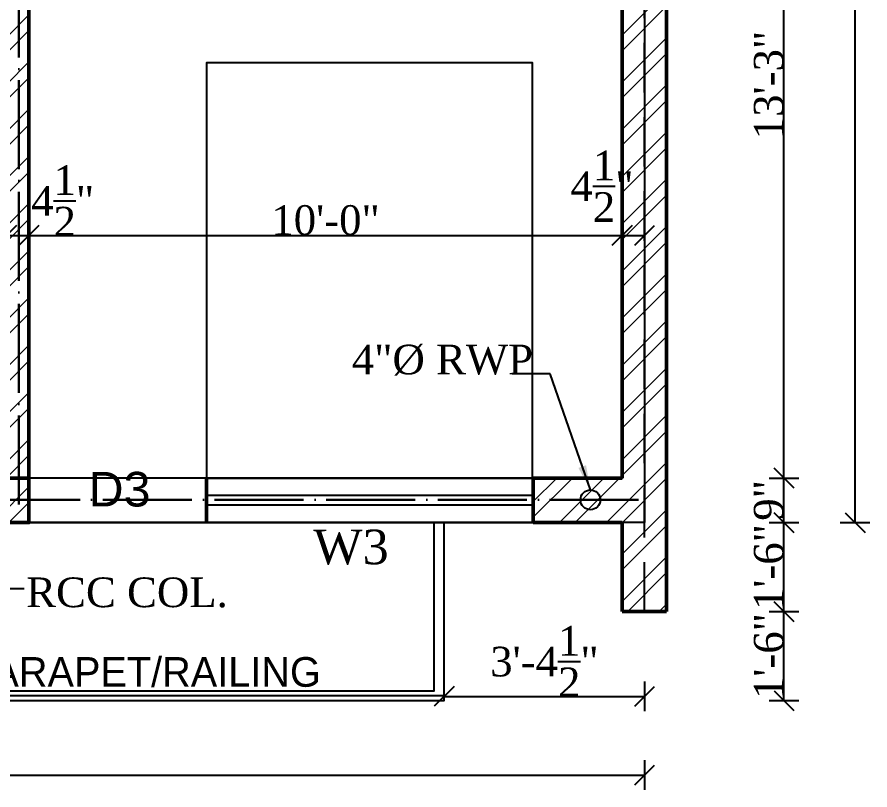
# Model space of a CAD drawing. Header units: feet. Extents: x 37458 to 42412, y -3338 to -325.
# Drawn here: x 38476.1 to 38648.7, y -1246.2 to -1089.8 of the extents above; entities that cross this region are included whole.
import ezdxf

# ---------------------------------------------------------------- set-up
doc = ezdxf.new("R2010")
doc.units = ezdxf.units.FT
doc.header["$MEASUREMENT"] = 0
doc.header["$PDMODE"] = 35
doc.header["$PDSIZE"] = 8
doc.linetypes.add('ACAD_ISO04W100', pattern=[30, 24, -3, 0, -3])
doc.linetypes.add('DASHED2', pattern=[0.375, 0.25, -0.125])
doc.layers.get('Defpoints').update_dxf_attribs({"color": 52})
for name, color, linetype, lineweight in [('BEAM', 6, 'ACAD_ISO04W100', 30), ('col', 13, 'Continuous', 50), ('col tex', 13, 'Continuous', 25), ('dim', 161, 'Continuous', 25), ('dimensiom', 35, 'Continuous', 25), ('dimension', 203, 'Continuous', 25), ('HATCH', 254, 'Continuous', 13), ('joinery', 161, 'Continuous', 25), ('PROJECTION', 21, 'DASHED2', 25), ('RAILING', 113, 'Continuous', 25), ('Sewer', 30, 'Continuous', 25), ('TEXT', 7, 'Continuous', 30), ('wall', 1, 'Continuous', 50)]:
    doc.layers.add(name, color=color, linetype=linetype, lineweight=lineweight)
doc.layers.add('BLK_1_FLR_1_BLT_UP_AREA', color=25, linetype='Continuous', plot=False)
doc.layers.add('BLK_1_FLR_1_REGULAR_ROOM_5', color=1, linetype='Continuous', plot=False)
for name, color, linetype in [('BLK_1_FLR_1_CARPET_AREA', 25, 'Continuous'), ('BLK_1_FLR_1_CHAJJA', 7, 'Continuous'), ('BLK_1_FLR_1_ROOM_5_LIGHT_VENTILATION_5', 7, 'Continuous')]:
    doc.layers.add(name, color=color, linetype=linetype)
doc.styles.add("4''", font='romai___.ttf', dxfattribs={"height": 7})
doc.styles.get("Standard").update_dxf_attribs({"font": 'times.ttf', "height": 6})
doc.dimstyles.new('arrow', dxfattribs={"dimtxt": 6, "dimasz": 4, "dimexe": 3, "dimexo": 6, "dimgap": 0, "dimtad": 1, "dimzin": 3, "dimdsep": 46, "dimlunit": 4, "dimtxsty": 'Standard', "dimblk": 'OBLIQUE', "dimcen": 12, "dimclrd": 7, "dimclre": 256, "dimclrt": 7, "dimadec": 0, "dimazin": 0, "dimtfac": 1, "dimtofl": 0, "dimtmove": 0, "dimatfit": 3, "dimfxl": 3, "dimfxlon": 1, "dimtolj": 1, "dimtzin": 0, "dimlwd": -1, "dimlwe": -1, "dimarcsym": 0})

# ---------------------------------------------------------------- blocks, each defined once
blk = doc.blocks.new('_Oblique')
at = {"layer": 'dimensiom', "color": 0, "lineweight": -2}
blk.add_line((-0.5, -0.5), (0.5, 0.5), dxfattribs=at)
blk = doc.blocks.new('*D46')
at = {"layer": 'Defpoints', "color": 0, "ltscale": 0.75, "transparency": 16777216}
for p in [(38135.05, -1210.09), (38603.1, -1210.09), (38603.1, -1243.16)]:
    blk.add_point(p, dxfattribs=at)
at = {"layer": 'dimension', "ltscale": 0.75, "transparency": 16777216}
for p, q in [((38135.05, -1240.16), (38135.05, -1246.16)), ((38603.1, -1240.16), (38603.1, -1246.16))]:
    blk.add_line(p, q, dxfattribs=at)
at = {"layer": 'dimension', "color": 7, "ltscale": 0.75, "transparency": 16777216}
blk.add_line((38135.05, -1243.16), (38603.1, -1243.16), dxfattribs=at)
at = {"layer": 'dimension', "color": 7, "ltscale": 0.75, "transparency": 16777216, "xscale": 4, "yscale": 4, "zscale": 4, "rotation": 180}
blk.add_blockref('_Oblique', (38135.05, -1243.16), dxfattribs=at)
at = {"layer": 'dimension', "color": 7, "ltscale": 0.75, "transparency": 16777216, "xscale": 4, "yscale": 4, "zscale": 4}
blk.add_blockref('_Oblique', (38603.1, -1243.16), dxfattribs=at)
at = {"layer": 'dimension', "color": 7, "ltscale": 0.75, "transparency": 16777216, "insert": (38369.08, -1240.1), "char_height": 6, "attachment_point": 5}
blk.add_mtext('\\A1;39\'-0"', dxfattribs=at)
blk = doc.blocks.new('*D107')
at = {"layer": 'Defpoints', "color": 0, "ltscale": 0.75, "transparency": 16777216}
for p in [(38562.55, -1210.09), (38631.29, -1210.09), (38562.55, -1228.09)]:
    blk.add_point(p, dxfattribs=at)
at = {"layer": 'dimensiom', "ltscale": 0.75, "transparency": 16777216}
for p, q in [((38628.29, -1210.09), (38634.29, -1210.09)), ((38628.29, -1228.09), (38634.29, -1228.09))]:
    blk.add_line(p, q, dxfattribs=at)
at = {"layer": 'dimensiom', "color": 7, "ltscale": 0.75, "transparency": 16777216}
blk.add_line((38631.29, -1228.09), (38631.29, -1210.09), dxfattribs=at)
at = {"layer": 'dimensiom', "color": 7, "ltscale": 0.75, "transparency": 16777216, "xscale": 4, "yscale": 4, "zscale": 4}
for p, rotation in [((38631.29, -1210.09), 90), ((38631.29, -1228.09), 270)]:
    blk.add_blockref('_Oblique', p, dxfattribs=dict(at, rotation=rotation))
at = {"layer": 'dimensiom', "color": 7, "ltscale": 0.75, "transparency": 16777216, "insert": (38628.24, -1219.09), "char_height": 6, "attachment_point": 5, "rotation": 90}
blk.add_mtext('\\A1;1\'-6"', dxfattribs=at)
blk = doc.blocks.new('*D108')
at = {"layer": 'Defpoints', "color": 0, "ltscale": 0.75, "transparency": 16777216}
for p in [(38598.55, -1192.09), (38631.29, -1192.09), (38562.55, -1210.09)]:
    blk.add_point(p, dxfattribs=at)
at = {"layer": 'dimensiom', "ltscale": 0.75, "transparency": 16777216}
for p, q in [((38628.29, -1192.09), (38634.29, -1192.09)), ((38628.29, -1210.09), (38634.29, -1210.09))]:
    blk.add_line(p, q, dxfattribs=at)
at = {"layer": 'dimensiom', "color": 7, "ltscale": 0.75, "transparency": 16777216}
blk.add_line((38631.29, -1210.09), (38631.29, -1192.09), dxfattribs=at)
at = {"layer": 'dimensiom', "color": 7, "ltscale": 0.75, "transparency": 16777216, "xscale": 4, "yscale": 4, "zscale": 4}
for p, rotation in [((38631.29, -1192.09), 90), ((38631.29, -1210.09), 270)]:
    blk.add_blockref('_Oblique', p, dxfattribs=dict(at, rotation=rotation))
at = {"layer": 'dimensiom', "color": 7, "ltscale": 0.75, "transparency": 16777216, "insert": (38628.24, -1201.09), "char_height": 6, "attachment_point": 5, "rotation": 90}
blk.add_mtext('\\A1;1\'-6"', dxfattribs=at)
blk = doc.blocks.new('*D109')
at = {"layer": 'Defpoints', "color": 0, "ltscale": 0.75, "transparency": 16777216}
for p in [(38598.55, -1183.09), (38631.29, -1183.09), (38598.55, -1192.09)]:
    blk.add_point(p, dxfattribs=at)
at = {"layer": 'dimensiom', "ltscale": 0.75, "transparency": 16777216}
for p, q in [((38628.29, -1183.09), (38634.29, -1183.09)), ((38628.29, -1192.09), (38634.29, -1192.09))]:
    blk.add_line(p, q, dxfattribs=at)
at = {"layer": 'dimensiom', "color": 7, "ltscale": 0.75, "transparency": 16777216}
blk.add_line((38631.29, -1192.09), (38631.29, -1183.09), dxfattribs=at)
at = {"layer": 'dimensiom', "color": 7, "ltscale": 0.75, "transparency": 16777216, "xscale": 4, "yscale": 4, "zscale": 4}
for p, rotation in [((38631.29, -1183.09), 90), ((38631.29, -1192.09), 270)]:
    blk.add_blockref('_Oblique', p, dxfattribs=dict(at, rotation=rotation))
at = {"layer": 'dimensiom', "color": 7, "ltscale": 0.75, "transparency": 16777216, "insert": (38628.23, -1187.59), "char_height": 6, "attachment_point": 5, "rotation": 90}
blk.add_mtext('\\A1;9"', dxfattribs=at)
blk = doc.blocks.new('*D110')
at = {"layer": 'Defpoints', "color": 0, "ltscale": 0.75, "transparency": 16777216}
for p in [(38598.55, -1024.09), (38631.29, -1024.09), (38598.55, -1183.09)]:
    blk.add_point(p, dxfattribs=at)
at = {"layer": 'dimensiom', "ltscale": 0.75, "transparency": 16777216}
for p, q in [((38628.29, -1024.09), (38634.29, -1024.09)), ((38628.29, -1183.09), (38634.29, -1183.09))]:
    blk.add_line(p, q, dxfattribs=at)
at = {"layer": 'dimensiom', "color": 7, "ltscale": 0.75, "transparency": 16777216}
blk.add_line((38631.29, -1183.09), (38631.29, -1024.09), dxfattribs=at)
at = {"layer": 'dimensiom', "color": 7, "ltscale": 0.75, "transparency": 16777216, "xscale": 4, "yscale": 4, "zscale": 4}
for p, rotation in [((38631.29, -1024.09), 90), ((38631.29, -1183.09), 270)]:
    blk.add_blockref('_Oblique', p, dxfattribs=dict(at, rotation=rotation))
at = {"layer": 'dimensiom', "color": 7, "ltscale": 0.75, "transparency": 16777216, "insert": (38628.24, -1103.59), "char_height": 6, "attachment_point": 5, "rotation": 90}
blk.add_mtext('\\A1;13\'-3"', dxfattribs=at)
blk = doc.blocks.new('*D117')
at = {"layer": 'Defpoints', "color": 0, "ltscale": 0.75, "transparency": 16777216}
for p in [(38598.55, -586.09), (38645.68, -586.09), (38598.55, -1192.09)]:
    blk.add_point(p, dxfattribs=at)
at = {"layer": 'dimensiom', "ltscale": 0.75, "transparency": 16777216}
for p, q in [((38642.68, -586.09), (38648.68, -586.09)), ((38642.68, -1192.09), (38648.68, -1192.09))]:
    blk.add_line(p, q, dxfattribs=at)
at = {"layer": 'dimensiom', "color": 7, "ltscale": 0.75, "transparency": 16777216}
blk.add_line((38645.68, -1192.09), (38645.68, -586.09), dxfattribs=at)
at = {"layer": 'dimensiom', "color": 7, "ltscale": 0.75, "transparency": 16777216, "xscale": 4, "yscale": 4, "zscale": 4}
for p, rotation in [((38645.68, -586.09), 90), ((38645.68, -1192.09), 270)]:
    blk.add_blockref('_Oblique', p, dxfattribs=dict(at, rotation=rotation))
at = {"layer": 'dimensiom', "color": 7, "ltscale": 0.75, "transparency": 16777216, "insert": (38642.63, -889.09), "char_height": 6, "attachment_point": 5, "rotation": 90}
blk.add_mtext('\\A1;50\'-6"', dxfattribs=at)
blk = doc.blocks.new('*D148')
at = {"layer": 'Defpoints', "color": 0, "ltscale": 0.75, "transparency": 16777216}
for p in [(38474.05, -1134.27), (38478.55, -1134.01), (38478.55, -1134.27)]:
    blk.add_point(p, dxfattribs=at)
at = {"layer": 'dimensiom', "ltscale": 0.75, "transparency": 16777216}
for p, q in [((38474.05, -1134.01), (38474.05, -1131.01)), ((38478.55, -1134.01), (38478.55, -1131.01))]:
    blk.add_line(p, q, dxfattribs=at)
at = {"layer": 'dimensiom', "color": 7, "ltscale": 0.75, "transparency": 16777216}
blk.add_line((38474.05, -1134.01), (38478.55, -1134.01), dxfattribs=at)
at = {"layer": 'dimensiom', "color": 7, "ltscale": 0.75, "transparency": 16777216, "xscale": 4, "yscale": 4, "zscale": 4, "rotation": 180}
blk.add_blockref('_Oblique', (38474.05, -1134.01), dxfattribs=at)
at = {"layer": 'dimensiom', "color": 7, "ltscale": 0.75, "transparency": 16777216, "xscale": 4, "yscale": 4, "zscale": 4}
blk.add_blockref('_Oblique', (38478.55, -1134.01), dxfattribs=at)
at = {"layer": 'dimensiom', "color": 7, "ltscale": 0.75, "transparency": 16777216, "insert": (38485.37, -1127.02), "char_height": 6, "attachment_point": 5}
blk.add_mtext('\\A1;4{\\H1x;\\S1/2;}"', dxfattribs=at)
blk = doc.blocks.new('*D149')
at = {"layer": 'Defpoints', "color": 0, "ltscale": 0.75, "transparency": 16777216}
for p in [(38478.55, -1134.27), (38598.55, -1134.01), (38598.55, -1134.27)]:
    blk.add_point(p, dxfattribs=at)
at = {"layer": 'dimensiom', "ltscale": 0.75, "transparency": 16777216}
for p, q in [((38478.55, -1134.01), (38478.55, -1131.01)), ((38598.55, -1134.01), (38598.55, -1131.01))]:
    blk.add_line(p, q, dxfattribs=at)
at = {"layer": 'dimensiom', "color": 7, "ltscale": 0.75, "transparency": 16777216}
blk.add_line((38478.55, -1134.01), (38598.55, -1134.01), dxfattribs=at)
at = {"layer": 'dimensiom', "color": 7, "ltscale": 0.75, "transparency": 16777216, "xscale": 4, "yscale": 4, "zscale": 4, "rotation": 180}
blk.add_blockref('_Oblique', (38478.55, -1134.01), dxfattribs=at)
at = {"layer": 'dimensiom', "color": 7, "ltscale": 0.75, "transparency": 16777216, "xscale": 4, "yscale": 4, "zscale": 4}
blk.add_blockref('_Oblique', (38598.55, -1134.01), dxfattribs=at)
at = {"layer": 'dimensiom', "color": 7, "ltscale": 0.75, "transparency": 16777216, "insert": (38538.55, -1130.95), "char_height": 6, "attachment_point": 5}
blk.add_mtext('\\A1;10\'-0"', dxfattribs=at)
blk = doc.blocks.new('*D150')
at = {"layer": 'Defpoints', "color": 0, "ltscale": 0.75, "transparency": 16777216}
for p in [(38598.55, -1134.27), (38603.1, -1134.01), (38603.1, -1134.27)]:
    blk.add_point(p, dxfattribs=at)
at = {"layer": 'dimensiom', "ltscale": 0.75, "transparency": 16777216}
for p, q in [((38598.55, -1134.01), (38598.55, -1131.01)), ((38603.1, -1134.01), (38603.1, -1131.01))]:
    blk.add_line(p, q, dxfattribs=at)
at = {"layer": 'dimensiom', "color": 7, "ltscale": 0.75, "transparency": 16777216}
blk.add_line((38598.55, -1134.01), (38603.1, -1134.01), dxfattribs=at)
at = {"layer": 'dimensiom', "color": 7, "ltscale": 0.75, "transparency": 16777216, "xscale": 4, "yscale": 4, "zscale": 4, "rotation": 180}
blk.add_blockref('_Oblique', (38598.55, -1134.01), dxfattribs=at)
at = {"layer": 'dimensiom', "color": 7, "ltscale": 0.75, "transparency": 16777216, "xscale": 4, "yscale": 4, "zscale": 4}
blk.add_blockref('_Oblique', (38603.1, -1134.01), dxfattribs=at)
at = {"layer": 'dimensiom', "color": 7, "ltscale": 0.75, "transparency": 16777216, "insert": (38594.47, -1124.07), "char_height": 6, "attachment_point": 5}
blk.add_mtext('\\A1;4{\\H1x;\\S1/2;}"', dxfattribs=at)
blk = doc.blocks.new('*D165')
at = {"layer": 'Defpoints', "color": 0, "ltscale": 0.75, "transparency": 16777216}
for p in [(38603.1, -1210.09), (38562.55, -1228.09), (38603.1, -1227.24)]:
    blk.add_point(p, dxfattribs=at)
at = {"layer": 'dimensiom', "ltscale": 0.75, "transparency": 16777216}
for p, q in [((38562.55, -1227.24), (38562.55, -1224.24)), ((38603.1, -1224.24), (38603.1, -1230.24))]:
    blk.add_line(p, q, dxfattribs=at)
at = {"layer": 'dimensiom', "color": 7, "ltscale": 0.75, "transparency": 16777216}
blk.add_line((38562.55, -1227.24), (38603.1, -1227.24), dxfattribs=at)
at = {"layer": 'dimensiom', "color": 7, "ltscale": 0.75, "transparency": 16777216, "xscale": 4, "yscale": 4, "zscale": 4, "rotation": 180}
blk.add_blockref('_Oblique', (38562.55, -1227.24), dxfattribs=at)
at = {"layer": 'dimensiom', "color": 7, "ltscale": 0.75, "transparency": 16777216, "xscale": 4, "yscale": 4, "zscale": 4}
blk.add_blockref('_Oblique', (38603.1, -1227.24), dxfattribs=at)
at = {"layer": 'dimensiom', "color": 7, "ltscale": 0.75, "transparency": 16777216, "insert": (38582.83, -1220.2), "char_height": 6, "attachment_point": 5}
blk.add_mtext('\\A1;3\'-4{\\H1x;\\S1/2;}"', dxfattribs=at)
blk = doc.blocks.new('erere')
at = {"layer": 'col', "ltscale": 0.75}
blk.add_lwpolyline([(37786.05, -1476.68), (37801.05, -1476.68), (37801.05, -1467.68), (37786.05, -1467.68)], close=True, dxfattribs=at)

msp = doc.modelspace()

# ---------------------------------------------------------------- hatches: boundary and pattern name
at = {"layer": 'HATCH', "ltscale": 0.75}
h = msp.add_hatch(dxfattribs=at)
h.set_pattern_fill('ANSI32', color=256, scale=18, style=0)
h.paths.add_polyline_path([(38139.5494, -787.0861), (38199.5494, -787.0861), (38231.1377, -787.0861), (38259.5494, -815.4977), (38259.5494, -886.0861), (38264.0494, -886.0861), (38264.0494, -813.6338), (38228.5017, -778.0861), (38139.5494, -778.0861), (38139.5494, -595.0861), (38157.5494, -595.0861), (38157.5494, -586.0362), (38130.5494, -586.0362), (38130.5494, -1210.0861), (38139.5494, -1210.0861), (38139.5494, -1105.0861), (38139.5494, -1039.0861), (38139.5494, -895.0861), (38162.0494, -895.0861), (38162.0494, -890.5861), (38139.5494, -890.5861), (38139.5494, -827.5861), (38195.0494, -827.5861), (38195.0494, -860.5861), (38199.5494, -860.5861), (38199.5494, -823.0861), (38139.5494, -823.0861)])
h.paths.add_polyline_path([(38292.5012, -586.0861), (38273.0494, -586.0861), (38273.0494, -718.0861), (38277.5494, -718.0861), (38277.5494, -595.0861), (38292.5012, -595.0861)], flags=17)
h.paths.add_polyline_path([(38355.5494, -586.0861), (38328.4602, -586.0861), (38328.4602, -595.0861), (38343.5494, -595.0861), (38343.5494, -703.0861), (38307.5494, -703.0861), (38307.5494, -707.5861), (38343.5494, -707.5861), (38343.5494, -755.5861), (38319.5494, -755.5861), (38319.5494, -778.0861), (38290.02, -778.0861), (38277.5494, -765.6155), (38277.5494, -754.0861), (38273.0494, -754.0861), (38273.0494, -767.4795), (38292.656, -787.0861), (38324.0494, -787.0861), (38324.0494, -760.0861), (38367.5494, -760.0861), (38367.5494, -787.0861), (38372.0494, -787.0861), (38372.0494, -755.5861), (38348.0494, -755.5861), (38348.0494, -595.0861), (38355.5494, -595.0861)])
h.paths.add_polyline_path([(38460.5494, -586.0861), (38432.0494, -586.0861), (38432.0494, -595.0861), (38456.0494, -595.0861), (38456.0494, -769.0861), (38451.5494, -769.0861), (38451.5494, -787.0861), (38460.5494, -787.0861)])
h.paths.add_polyline_path([(38505.6404, -586.0861), (38496.6044, -586.0861), (38496.6044, -595.0861), (38505.6404, -595.0861)])
h.paths.add_polyline_path([(38607.5494, -586.0861), (38583.6404, -586.0861), (38583.6404, -595.0861), (38598.5494, -595.0861), (38598.5494, -865.0802), (38579.7994, -865.0802), (38579.7994, -869.5802), (38598.5494, -869.5802), (38598.5494, -905.5802), (38579.7994, -905.5802), (38579.7994, -910.0802), (38598.5494, -910.0802), (38598.5494, -991.0861), (38598.5494, -1000.0861), (38598.5494, -1183.0861), (38580.5494, -1183.0861), (38580.5494, -1192.0861), (38598.5494, -1192.0861), (38598.5494, -1210.0861), (38607.5494, -1210.0861)])
h.paths.add_polyline_path([(38568.5494, -778.0861), (38505.5494, -778.0861), (38505.5494, -787.0861), (38520.5494, -787.0861), (38520.5494, -878.5802), (38520.5494, -881.5861), (38529.5494, -881.5861), (38529.5494, -869.5802), (38543.7994, -869.5802), (38543.7994, -865.0802), (38525.0494, -865.0802), (38525.0494, -787.0861), (38568.5494, -787.0861)])
h.paths.add_polyline_path([(38529.5494, -899.5861), (38520.5494, -899.5861), (38520.5494, -1000.0861), (38525.0494, -1000.0861), (38525.0494, -910.0802), (38543.7994, -910.0802), (38543.7994, -905.5802), (38529.5494, -905.5802)])
h.paths.add_polyline_path([(38580.5494, -991.0861), (38555.0494, -991.0861), (38555.0494, -1000.0861), (38580.5494, -1000.0861)])
h.paths.add_polyline_path([(38478.5494, -1000.0861), (38474.0494, -1000.0861), (38474.0494, -1183.0861), (38454.5494, -1183.0861), (38454.5494, -1192.0861), (38478.5494, -1192.0861)])
h.paths.add_polyline_path([(38321.0494, -1039.0861), (38312.0494, -1039.0861), (38312.0494, -1192.0861), (38336.0494, -1192.0861), (38336.0494, -1183.0861), (38321.0494, -1183.0861)])
h.paths.add_polyline_path([(38264.0494, -938.5861), (38259.5494, -938.5861), (38259.5494, -1048.0861), (38264.0494, -1048.0861)], flags=17)
h.paths.add_polyline_path([(38246.0494, -890.5861), (38195.0494, -890.5861), (38195.0494, -895.0861), (38246.0494, -895.0861)], flags=17)

# ---------------------------------------------------------------- linework, layer by layer
at = {"layer": 'BEAM', "ltscale": 0.75}
for p, q in [((38476.5233, -1188.4137), (38476.5233, -998.5861)), ((38601.8801, -1187.5153), (38139.5494, -1187.5153))]:
    msp.add_line(p, q, dxfattribs=at)
at = {"layer": 'BLK_1_FLR_1_BLT_UP_AREA', "color": 25, "ltscale": 0.75}
msp.add_lwpolyline([(38135.1044, -586.0861), (38603.1044, -586.0861), (38603.1044, -1192.0861), (38135.1044, -1192.0861)], close=True, dxfattribs=at)
at = {"layer": 'BLK_1_FLR_1_BLT_UP_AREA', "color": 1, "ltscale": 0.75}
msp.add_lwpolyline([(38603.1044, -1192.0861), (38134.9731, -1192.0861), (38134.9731, -995.1493), (38603.1044, -995.1493)], close=True, dxfattribs=at)
at = {"layer": 'BLK_1_FLR_1_CARPET_AREA', "color": 25, "ltscale": 0.75}
msp.add_lwpolyline([(38520.5494, -787.0861), (38520.5494, -1000.0861), (38525.0494, -1000.0861), (38525.0494, -910.0802), (38598.5494, -910.0802), (38598.5494, -991.0861), (38555.0494, -991.0861), (38555.0494, -1024.0861), (38598.5494, -1024.0861), (38598.5494, -1183.0861), (38514.4342, -1183.0861), (38478.5494, -1183.0861), (38478.5494, -991.0861), (38460.5494, -991.0861), (38460.5494, -1000.0861), (38474.0494, -1000.0861), (38474.0494, -1183.0861), (38454.5494, -1183.0861), (38321.0494, -1183.0861), (38321.0494, -1039.0861), (38312.0494, -1039.0861), (38312.0494, -1183.0861), (38312.0494, -1192.0861), (38248.8994, -1192.0861)], dxfattribs=at)
at = {"layer": 'BLK_1_FLR_1_CHAJJA'}
msp.add_lwpolyline([(38175.6044, -1227.0861), (38562.5494, -1227.0861), (38562.5494, -1192.0861), (38176.6044, -1192.0861)], close=True, dxfattribs=at)
at = {"layer": 'BLK_1_FLR_1_REGULAR_ROOM_5', "color": 1}
msp.add_lwpolyline([(38598.5494, -1183.0861), (38478.5494, -1183.0861), (38478.5494, -1000.0861), (38598.5494, -1000.0861)], close=True, dxfattribs=at)
at = {"layer": 'BLK_1_FLR_1_ROOM_5_LIGHT_VENTILATION_5', "color": 114, "true_color": 0x139b48}
msp.add_lwpolyline([(38514.4342, -1183.0861), (38580.4342, -1183.0861), (38580.4342, -1099.0861), (38514.4342, -1099.0861)], close=True, dxfattribs=at)
at = {"layer": 'dim', "ltscale": 0.75}
for p, q in [((38514.4342, -1183.0861), (38580.5494, -1183.0861)), ((38580.5494, -1186.5861), (38514.4342, -1186.5861)), ((38580.5494, -1188.5861), (38514.4342, -1188.5861)), ((38478.5494, -1192.0861), (38514.4342, -1192.0861)), ((38514.4342, -1192.0861), (38580.5494, -1192.0861))]:
    msp.add_line(p, q, dxfattribs=at)
at = {"layer": 'PROJECTION', "ltscale": 40}
msp.add_line((38603.1044, -1210.0861), (38603.1044, -586.0861), dxfattribs=at)
at = {"layer": 'RAILING', "linetype": 'Continuous', "ltscale": 40}
for p, q in [((38560.5494, -1208.0861), (38560.5494, -1192.0861)), ((38177.6044, -1226.0861), (38560.5494, -1226.0861)), ((38175.6044, -1228.0861), (38562.5494, -1228.0861))]:
    msp.add_line(p, q, dxfattribs=at)
for points in [[(38176.8994, -1192.0861), (38175.5494, -1228.0861), (38562.5494, -1228.0861), (38562.5494, -1192.0861)], [(38178.8994, -1192.0861), (38177.5494, -1226.0861), (38560.5494, -1226.0861), (38560.5494, -1208.0861)]]:
    msp.add_lwpolyline(points, dxfattribs=at)
at = {"layer": 'Sewer', "ltscale": 0.75}
msp.add_circle((38592.1204, -1187.4898), 2, dxfattribs=at)
at = {"layer": 'wall', "ltscale": 0.75}
for p, q in [((38607.5494, -1210.0861), (38607.5494, -586.0861)), ((38478.5494, -1192.0861), (38478.5494, -991.0861)), ((38598.5494, -1183.0861), (38598.5494, -991.0861)), ((38514.4342, -1192.0861), (38514.4342, -1183.0861)), ((38514.4342, -1192.0861), (38514.4342, -1183.0861)), ((38580.5494, -1192.0861), (38580.5494, -1183.0861)), ((38580.5494, -1183.0861), (38598.5494, -1183.0861)), ((38598.5494, -1183.0861), (38598.5494, -1183.0861)), ((38478.5494, -1192.0861), (38454.5494, -1192.0861)), ((38580.5494, -1192.0861), (38598.5494, -1192.0861)), ((38598.5494, -1210.0861), (38598.5494, -1192.0861)), ((38598.5494, -1210.0861), (38607.5494, -1210.0861)), ((38598.5494, -1210.0861), (38607.5494, -1210.0861))]:
    msp.add_line(p, q, dxfattribs=at)

# ---------------------------------------------------------------- block references
at = {"layer": 'col'}
msp.add_blockref('erere', (677.4952, 284.5928), dxfattribs=at)

# ---------------------------------------------------------------- texts
at = {"layer": 'col tex', "ltscale": 0.75, "insert": (38477.9938, -1203.1874), "char_height": 8, "width": 40.652874, "attachment_point": 1}
msp.add_mtext('\\A1;{\\H0.75x;RCC COL.}', dxfattribs=at)
at = {"layer": 'joinery', "lineweight": 25, "char_height": 7, "attachment_point": 1, "style": "4''"}
for s, insert, width in [('\\A1;{\\fArial|b0|i0|c0|p34;D3}', (38490.6251, -1181.8328), 10.036161), ('\\A1;{\\fRomantic|b0|i0|c2|p2;W3}', (38536.0602, -1193.5043), 16.360485)]:
    msp.add_mtext(s, dxfattribs=dict(at, insert=insert, width=width))
at = {"layer": 'Sewer', "ltscale": 0.75, "insert": (38543.8574, -1156.1049), "char_height": 6, "width": 37.275361, "attachment_point": 1, "style": "4''"}
msp.add_mtext('{\\fRomantic|b0|i0|c2|p2;4"%%C RWP}', dxfattribs=at)
at = {"layer": 'TEXT', "insert": (38427.5377, -1219.293), "char_height": 9, "width": 122.160789, "attachment_point": 1, "style": "4''"}
msp.add_mtext('\\A1;{\\H0.6667x;3\'-3"HIGH PARAPET/RAILING}', dxfattribs=at)

# ---------------------------------------------------------------- dimensions: what is measured, and where the dimension line sits
at = {"layer": 'dimensiom', "ltscale": 0.75}
for base, p1, p2, picture, middle in [((38645.6776, -586.0861), (38598.5494, -1192.0861), (38598.5494, -586.0861), '*D117', (38642.6257, -889.0861)), ((38631.2935, -1210.0861), (38562.5494, -1228.0861), (38562.5494, -1210.0861), '*D107', (38628.2416, -1219.0861))]:
    dim = msp.add_linear_dim(base=base, p1=p1, p2=p2, angle=90, dimstyle='arrow', dxfattribs=at)
    dim.commit()
    dim.dimension.update_dxf_attribs({"geometry": picture, "text_midpoint": middle})
for base, p1, p2, picture, middle in [((38631.2935, -1024.0861), (38598.5494, -1183.0861), (38598.5494, -1024.0861), '*D110', (38628.2416, -1103.5861)), ((38631.2935, -1183.0861), (38598.5494, -1192.0861), (38598.5494, -1183.0861), '*D109', (38628.2329, -1187.5861)), ((38631.2935, -1192.0861), (38562.5494, -1210.0861), (38598.5494, -1192.0861), '*D108', (38628.2416, -1201.0861))]:
    dim = msp.add_linear_dim(base=base, p1=p1, p2=p2, angle=90, dimstyle='arrow', override={"dimtmove": 1}, dxfattribs=at)
    dim.commit()
    dim.dimension.update_dxf_attribs({"geometry": picture, "text_midpoint": middle})
for base, p1, p2, picture, middle in [((38603.10442, -1134.00539), (38598.54943, -1134.26676), (38603.10442, -1134.26676), '*D150', (38594.4667, -1131.05449)), ((38478.5494, -1134.0054), (38474.0494, -1134.2668), (38478.5494, -1134.2668), '*D148', (38485.3743, -1134.0054))]:
    dim = msp.add_linear_dim(base=base, p1=p1, p2=p2, dimstyle='arrow', override={"dimtmove": 1}, dxfattribs=at)
    dim.commit()
    dim.dimension.update_dxf_attribs({"geometry": picture, "text_midpoint": middle, "dimtype": 160})
dim = msp.add_linear_dim(base=(38598.5494, -1134.0054), p1=(38478.5494, -1134.2668), p2=(38598.5494, -1134.2668), dimstyle='arrow', override={"dimtmove": 1}, dxfattribs=at)
dim.commit()
dim.dimension.update_dxf_attribs({"geometry": '*D149', "text_midpoint": (38538.5494, -1130.9535)})
dim = msp.add_linear_dim(base=(38603.10442, -1227.23961), p1=(38562.54943, -1228.08605), p2=(38603.10442, -1210.08605), dimstyle='arrow', dxfattribs=at)
dim.commit()
dim.dimension.update_dxf_attribs({"geometry": '*D165', "text_midpoint": (38582.82692, -1220.20068)})
at = {"layer": 'dimension', "ltscale": 0.75}
dim = msp.add_linear_dim(base=(38603.10442, -1243.16175), p1=(38135.04943, -1210.08605), p2=(38603.10442, -1210.08605), dimstyle='arrow', dxfattribs=at)
dim.commit()
dim.dimension.update_dxf_attribs({"geometry": '*D46', "text_midpoint": (38369.07692, -1240.10118)})

# ---------------------------------------------------------------- leaders
at = {"layer": 'col tex', "ltscale": 0.75}
msp.add_leader([(38467.3358, -1189.565), (38473.7351, -1205.4252), (38477.5845, -1205.4252)], dimstyle='arrow', override={"dimasz": 6, "dimtad": 0}, dxfattribs=at)
at = {"layer": 'Sewer', "ltscale": 0.75}
msp.add_leader([(38592.1204, -1185.4898), (38583.9672, -1162.0158), (38576.2802, -1162.0158)], dimstyle='arrow', override={"dimasz": 5, "dimtad": 0}, dxfattribs=at)

doc.saveas('drawing.dxf')
